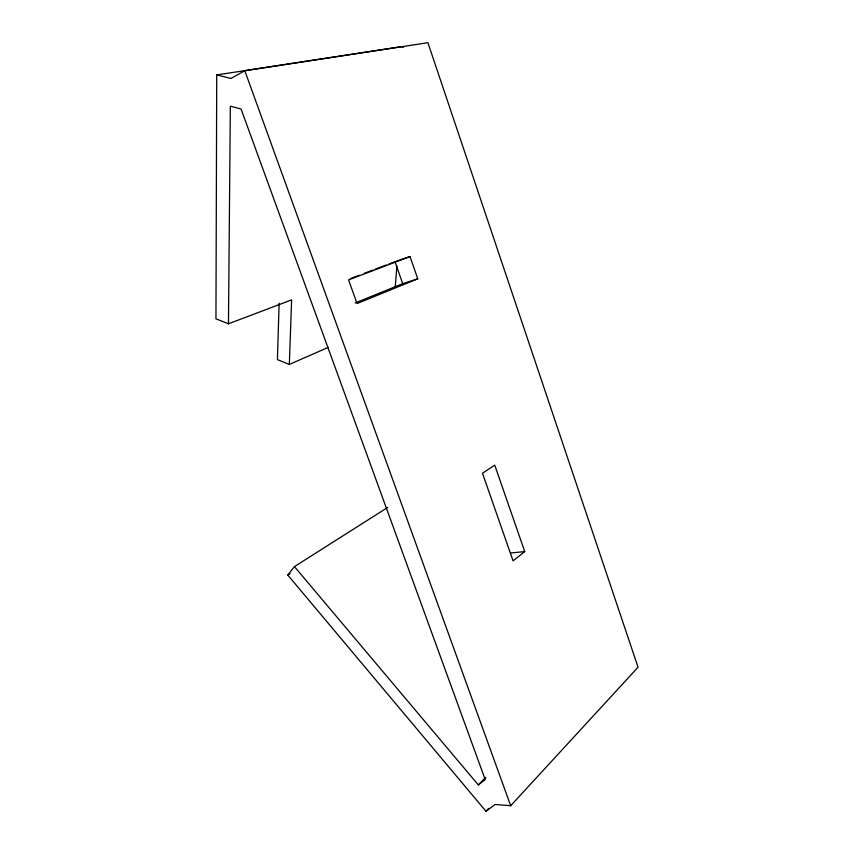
<?xml version="1.0" encoding="UTF-8"?>
<svg xmlns="http://www.w3.org/2000/svg" width="854" height="854" viewBox="0 0 854 854"><rect width="100%" height="100%" fill="white"/><g stroke="black" fill="none" stroke-linecap="round" stroke-linejoin="round"><path stroke-width="1.28" d="M403.654 47.216L401.252 46.714L216.735 74.928L215.945 318.82L228.466 323.783L291.63 299.893L289.335 364.444L277.422 359.609L279.13 303.234M228.466 323.783L230.345 106.174L241.074 109.013L485.211 779.585L478.336 784.933L294.449 566.597L387.759 507.425M395.21 287.328L396.886 266.149M216.735 74.928L230.954 78.461L244.788 70.711L427.907 42.7L638.055 667.22L510.703 805.738L495.181 804.468L485.99 811.3L287.809 575.094L294.449 566.597M485.99 811.3L488.723 808.386M478.336 784.933L485.798 777.3M524.73 551.577L513.062 560.854L482.489 473.255L494.733 465.11L524.73 551.577L510.5 553.029M287.809 575.094L290.05 573.664M289.335 364.444L328.246 347.375M417.766 278.82L357.047 303.544L348.581 279.888L410.005 256.552L417.766 278.82L402.704 283.677L355.179 302.967M350.62 278.521L359.256 275.244M364.178 273.376L372.814 270.11M375.269 269.17L386.371 264.964M388.826 264.025L394.996 261.687L402.704 283.677M396.245 261.26L410.005 256.552M244.788 70.711L510.703 805.738"/></g></svg>
